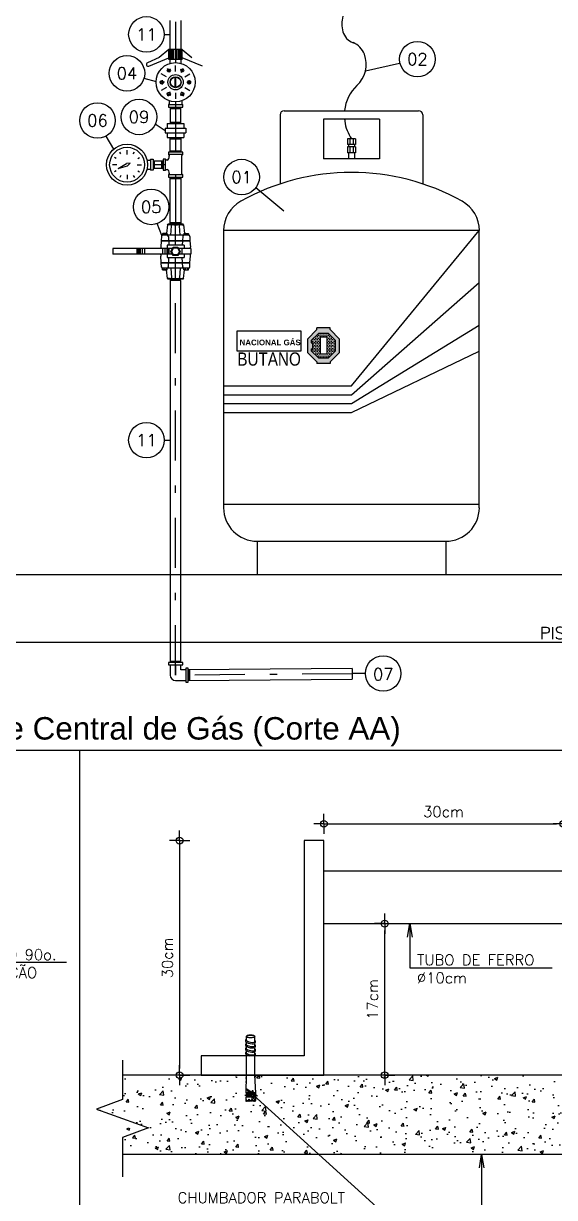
# Model space of a CAD drawing. Header units: millimetres. Extents: x 0 to 114, y 0 to 82.
# Drawn here: x 70.16 to 77.25, y 28.87 to 44.55 of the extents above; entities that cross this region are included whole.
import ezdxf
from ezdxf.enums import TextEntityAlignment as Align

# ---------------------------------------------------------------- set-up
doc = ezdxf.new("R2010")
doc.units = ezdxf.units.MM
doc.linetypes.add('CENTER2', pattern=[1.125, 0.75, -0.125, 0.125, -0.125])
doc.linetypes.add('DASHDOT', pattern=[1, 0.5, -0.25, 0, -0.25])
for name, color, linetype in [('CAR-01', 252, 'Continuous'), ('DETALHES', 2, 'Continuous'), ('INC-DETALHES', 7, 'Continuous'), ('INC-DETALHES-TXT', 7, 'Continuous'), ('NORMO-DET', 2, 'Continuous'), ('TE-INC', 7, 'Continuous')]:
    doc.layers.add(name, color=color, linetype=linetype)
doc.styles.add('140-100', font='arial.ttf', dxfattribs={"height": 0.6})
doc.styles.add('60-100', font='romans.shx', dxfattribs={"height": 0.16})
doc.styles.add('60-50', font='romans.shx', dxfattribs={"height": 0.08})
doc.styles.add('60-75', font='romans.shx', dxfattribs={"height": 0.12})
doc.styles.add('GA', font='swissbo.ttf', dxfattribs={"height": 0.12})
doc.styles.add('GA2', font='swissko.ttf', dxfattribs={"width": 0.75, "height": 0.02})
doc.styles.add('ROMANS', font='ROMANS.SHX', dxfattribs={"height": 0.15})
doc.dimstyles.new('60-50', dxfattribs={"dimtxt": 0.08, "dimasz": 0.05, "dimexe": 0.05, "dimexo": 0.05, "dimgap": 0.05, "dimtad": 1, "dimzin": 4, "dimdsep": 46, "dimtxsty": '60-50', "dimblk": 'BOLINHA', "dimcen": 0.09, "dimse1": 1, "dimse2": 1, "dimclrd": 8, "dimclre": 8, "dimclrt": 7, "dimadec": 0, "dimazin": 0, "dimtfac": 1.8, "dimtix": 1, "dimtmove": 2, "dimatfit": 3, "dimldrblk": 'BOLINHA', "dimfxl": 0.05, "dimtvp": 2, "dimtolj": 1, "dimtzin": 4, "dimarcsym": 0})
doc.dimstyles.new('SETAS50', dxfattribs={"dimtxt": 0.08, "dimasz": 0.1, "dimexe": 0.15, "dimexo": 0, "dimgap": 0.1, "dimtad": 1, "dimzin": 10, "dimdsep": 46, "dimtxsty": '60-50', "dimblk1": 'OPEN', "dimblk2": 'OPEN', "dimsah": 1, "dimcen": 0, "dimclrd": 8, "dimclre": 8, "dimclrt": 7, "dimadec": 0, "dimazin": 0, "dimtfac": 1, "dimtix": 1, "dimtmove": 2, "dimatfit": 3, "dimldrblk": 'OPEN', "dimfxl": 0.15, "dimtolj": 1, "dimtzin": 6, "dimarcsym": 0})
doc.dimstyles.new('SETAS75', dxfattribs={"dimtxt": 0.16, "dimasz": 0.15, "dimexe": 0.15, "dimexo": 0, "dimgap": 0.1, "dimtad": 1, "dimzin": 10, "dimdsep": 46, "dimtxsty": '60-100', "dimblk1": 'OPEN', "dimblk2": 'OPEN', "dimsah": 1, "dimcen": 0, "dimclrd": 8, "dimclre": 8, "dimclrt": 7, "dimadec": 0, "dimazin": 0, "dimtfac": 1, "dimtix": 1, "dimtmove": 2, "dimatfit": 3, "dimldrblk": 'OPEN', "dimfxl": 0.15, "dimtolj": 1, "dimtzin": 6, "dimarcsym": 0})

# ---------------------------------------------------------------- blocks, each defined once
blk = doc.blocks.new('A$C1C952E19')
at = {"layer": 'DETALHES'}
h = blk.add_hatch(color=8, dxfattribs=at)
h.dxf.hatch_style = 1
h.paths.add_polyline_path([(7.093, -5.325), (7.093, -5.191), (6.998, -5.096), (6.998, -5.08), (6.865, -5.08), (6.865, -5.096), (6.77, -5.191), (6.77, -5.325), (6.865, -5.419), (6.865, -5.435), (6.998, -5.435), (6.998, -5.419)])
h.paths.add_polyline_path([(6.982, -5.38), (6.881, -5.38), (6.809, -5.308), (6.809, -5.288), (6.822, -5.288), (6.822, -5.228), (6.809, -5.228), (6.809, -5.207), (6.881, -5.136), (6.982, -5.136), (7.053, -5.207), (7.053, -5.308)], flags=16)
h.paths.add_polyline_path([(6.965, -5.344), (6.898, -5.344), (6.898, -5.172), (6.965, -5.172)], flags=0)
h = blk.add_hatch(dxfattribs=at)
h.set_pattern_fill('DOTS,_O', color=8, scale=0.236194)
h.set_pattern_definition([(360, (-425.140501, -141.183766), (0.0073810598, 0.0147621196), [0, -0.0147621196])])
h.paths.add_polyline_path([(6.822, -5.228), (6.822, -5.288), (6.809, -5.288), (6.809, -5.308), (6.881, -5.38), (6.982, -5.38), (7.053, -5.308), (7.053, -5.207), (6.982, -5.136), (6.881, -5.136), (6.809, -5.207), (6.809, -5.228)])
h.paths.add_polyline_path([(6.898, -5.172), (6.965, -5.172), (6.965, -5.344), (6.898, -5.344)], flags=16)
blk.add_line((7.218, -8.491), (7.218, -8.599))
at = {"layer": 'DETALHES', "color": 7}
for p, q in [((5.396, -2.292), (5.396, -2.002)), ((5.504, -2.002), (5.504, -2.292)), ((5.384, -2.292), (5.288, -2.37)), ((5.384, -2.393), (5.384, -2.292)), ((5.517, -2.292), (5.384, -2.292)), ((5.386, -2.393), (5.386, -2.292)), ((5.391, -2.393), (5.391, -2.292)), ((5.398, -2.393), (5.398, -2.292)), ((5.408, -2.393), (5.408, -2.292)), ((5.42, -2.393), (5.42, -2.292)), ((5.434, -2.393), (5.434, -2.292)), ((5.468, -2.393), (5.468, -2.292)), ((5.482, -2.393), (5.482, -2.292)), ((5.494, -2.393), (5.494, -2.292)), ((5.504, -2.393), (5.504, -2.292)), ((5.511, -2.393), (5.511, -2.292)), ((5.515, -2.393), (5.515, -2.292)), ((5.517, -2.292), (5.614, -2.37)), ((5.517, -2.393), (5.517, -2.292)), ((5.288, -2.37), (5.17, -2.425)), ((5.183, -2.457), (5.384, -2.374)), ((5.517, -2.393), (5.384, -2.393)), ((5.396, -2.432), (5.396, -2.393)), ((5.451, -2.513), (5.451, -2.453)), ((5.504, -2.393), (5.504, -2.431)), ((5.719, -2.457), (5.517, -2.374)), ((5.359, -2.566), (5.307, -2.536)), ((5.372, -2.508), (5.364, -2.512)), ((5.377, -2.491), (5.37, -2.48)), ((5.375, -2.506), (5.374, -2.507)), ((5.378, -2.494), (5.377, -2.492)), ((5.389, -2.498), (5.377, -2.505)), ((5.386, -2.507), (5.379, -2.496)), ((5.388, -2.511), (5.387, -2.509)), ((5.395, -2.523), (5.389, -2.512)), ((5.392, -2.496), (5.39, -2.497)), ((5.401, -2.491), (5.393, -2.495)), ((5.446, -2.671), (5.446, -2.568)), ((5.455, -2.671), (5.455, -2.568)), ((5.508, -2.495), (5.501, -2.491)), ((5.507, -2.523), (5.513, -2.512)), ((5.511, -2.497), (5.51, -2.496)), ((5.525, -2.505), (5.513, -2.498)), ((5.514, -2.511), (5.515, -2.509)), ((5.516, -2.507), (5.522, -2.496)), ((5.523, -2.494), (5.524, -2.492)), ((5.525, -2.491), (5.531, -2.48)), ((5.528, -2.507), (5.526, -2.506)), ((5.537, -2.512), (5.53, -2.508)), ((5.543, -2.566), (5.595, -2.536)), ((5.302, -2.619), (5.29, -2.619)), ((5.306, -2.619), (5.304, -2.619)), ((5.359, -2.673), (5.307, -2.702)), ((5.321, -2.619), (5.308, -2.619)), ((5.315, -2.598), (5.315, -2.607)), ((5.315, -2.609), (5.315, -2.611)), ((5.315, -2.613), (5.315, -2.626)), ((5.315, -2.628), (5.315, -2.63)), ((5.315, -2.632), (5.315, -2.641)), ((5.325, -2.619), (5.323, -2.619)), ((5.339, -2.619), (5.327, -2.619)), ((5.543, -2.673), (5.595, -2.702)), ((5.563, -2.619), (5.575, -2.619)), ((5.577, -2.619), (5.578, -2.619)), ((5.58, -2.619), (5.594, -2.619)), ((5.587, -2.607), (5.587, -2.598)), ((5.587, -2.611), (5.587, -2.609)), ((5.587, -2.626), (5.587, -2.613)), ((5.587, -2.63), (5.587, -2.628)), ((5.587, -2.641), (5.587, -2.632)), ((5.364, -2.727), (5.372, -2.731)), ((5.377, -2.748), (5.37, -2.759)), ((5.374, -2.732), (5.375, -2.733)), ((5.377, -2.734), (5.389, -2.741)), ((5.378, -2.745), (5.377, -2.747)), ((5.386, -2.732), (5.379, -2.743)), ((5.388, -2.728), (5.387, -2.73)), ((5.388, -2.805), (5.388, -2.834)), ((5.395, -2.716), (5.389, -2.727)), ((5.39, -2.742), (5.392, -2.743)), ((5.393, -2.744), (5.401, -2.748)), ((5.451, -2.726), (5.451, -2.785)), ((5.501, -2.748), (5.508, -2.744)), ((5.507, -2.716), (5.513, -2.727)), ((5.51, -2.743), (5.511, -2.742)), ((5.513, -2.741), (5.525, -2.734)), ((5.513, -2.805), (5.513, -2.834)), ((5.514, -2.728), (5.515, -2.73)), ((5.516, -2.732), (5.522, -2.743)), ((5.523, -2.745), (5.524, -2.747)), ((5.525, -2.748), (5.531, -2.759)), ((5.526, -2.733), (5.528, -2.732)), ((5.53, -2.731), (5.537, -2.727)), ((5.388, -2.834), (5.38, -2.846)), ((5.522, -2.846), (5.38, -2.846)), ((5.38, -2.846), (5.38, -2.868)), ((5.38, -2.868), (5.522, -2.868)), ((5.396, -2.868), (5.396, -3.033)), ((5.396, -2.875), (5.504, -2.875)), ((5.396, -2.881), (5.504, -2.881)), ((5.504, -3.033), (5.504, -2.868)), ((5.513, -2.834), (5.522, -2.846)), ((5.522, -2.868), (5.522, -2.846)), ((6.539, -2.904), (7.884, -2.904)), ((5.367, -3.033), (5.534, -3.033)), ((5.367, -3.033), (5.367, -3.079)), ((5.396, -3.02), (5.504, -3.02)), ((5.396, -3.026), (5.504, -3.026)), ((5.534, -3.033), (5.534, -3.079)), ((6.497, -2.947), (6.497, -3.638)), ((6.932, -2.989), (6.932, -3.386)), ((7.491, -2.989), (6.932, -2.989)), ((7.491, -2.989), (7.491, -3.386)), ((7.926, -2.947), (7.926, -3.638)), ((5.347, -3.079), (5.555, -3.079)), ((5.347, -3.079), (5.347, -3.125)), ((5.347, -3.125), (5.555, -3.125)), ((5.367, -3.125), (5.367, -3.172)), ((5.367, -3.172), (5.534, -3.172)), ((5.396, -3.32), (5.396, -3.172)), ((5.504, -3.172), (5.504, -3.32)), ((5.534, -3.125), (5.534, -3.172)), ((5.555, -3.079), (5.555, -3.125)), ((5.396, -3.178), (5.504, -3.178)), ((5.396, -3.185), (5.504, -3.185)), ((7.172, -3.186), (7.172, -3.244)), ((7.252, -3.186), (7.172, -3.186)), ((7.252, -3.244), (7.172, -3.244)), ((7.172, -3.267), (7.172, -3.325)), ((7.252, -3.267), (7.172, -3.267)), ((7.181, -3.244), (7.181, -3.267)), ((7.194, -3.186), (7.194, -3.244)), ((7.194, -3.267), (7.194, -3.325)), ((7.23, -3.186), (7.23, -3.244)), ((7.23, -3.267), (7.23, -3.325)), ((7.242, -3.244), (7.242, -3.267)), ((7.252, -3.186), (7.252, -3.244)), ((7.252, -3.267), (7.252, -3.325)), ((4.857, -3.383), (4.838, -3.372)), ((4.902, -3.338), (4.892, -3.319)), ((4.965, -3.343), (4.965, -3.299)), ((5.027, -3.338), (5.038, -3.319)), ((5.072, -3.383), (5.091, -3.372)), ((5.164, -3.399), (5.192, -3.399)), ((5.192, -3.399), (5.203, -3.39)), ((5.203, -3.5), (5.203, -3.39)), ((5.203, -3.39), (5.226, -3.39)), ((5.226, -3.39), (5.226, -3.5)), ((5.226, -3.407), (5.326, -3.407)), ((5.232, -3.483), (5.232, -3.407)), ((5.239, -3.483), (5.239, -3.407)), ((5.314, -3.483), (5.314, -3.407)), ((5.32, -3.483), (5.32, -3.407)), ((5.349, -3.39), (5.326, -3.39)), ((5.326, -3.39), (5.326, -3.5)), ((5.36, -3.399), (5.349, -3.39)), ((5.349, -3.5), (5.349, -3.39)), ((5.366, -3.399), (5.36, -3.399)), ((5.522, -3.32), (5.38, -3.32)), ((5.38, -3.32), (5.38, -3.343)), ((5.522, -3.343), (5.38, -3.343)), ((5.38, -3.343), (5.388, -3.354)), ((5.388, -3.354), (5.388, -3.36)), ((5.397, -3.307), (5.505, -3.307)), ((5.397, -3.314), (5.505, -3.314)), ((5.513, -3.352), (5.522, -3.343)), ((5.513, -3.539), (5.513, -3.352)), ((5.522, -3.343), (5.522, -3.32)), ((7.491, -3.386), (6.932, -3.386)), ((7.252, -3.325), (7.172, -3.325)), ((7.181, -3.325), (7.181, -3.386)), ((7.242, -3.325), (7.242, -3.386)), ((4.862, -3.445), (4.819, -3.445)), ((4.857, -3.507), (4.838, -3.518)), ((4.875, -3.484), (4.959, -3.433)), ((4.875, -3.484), (4.97, -3.458)), ((4.997, -3.431), (4.959, -3.433)), ((4.997, -3.431), (4.97, -3.458)), ((5.067, -3.445), (5.111, -3.445)), ((5.072, -3.507), (5.091, -3.518)), ((5.194, -3.492), (5.164, -3.492)), ((5.203, -3.5), (5.194, -3.492)), ((5.226, -3.5), (5.203, -3.5)), ((5.326, -3.483), (5.226, -3.483)), ((5.326, -3.5), (5.349, -3.5)), ((5.349, -3.5), (5.357, -3.492)), ((5.357, -3.492), (5.366, -3.492)), ((4.902, -3.553), (4.892, -3.572)), ((4.965, -3.548), (4.965, -3.591)), ((5.027, -3.553), (5.038, -3.572)), ((5.388, -3.536), (5.38, -3.548)), ((5.522, -3.548), (5.38, -3.548)), ((5.38, -3.548), (5.38, -3.57)), ((5.38, -3.57), (5.522, -3.57)), ((5.388, -3.531), (5.388, -3.536)), ((5.396, -4.042), (5.396, -3.57)), ((5.396, -3.577), (5.504, -3.577)), ((5.396, -3.583), (5.504, -3.583)), ((5.504, -3.57), (5.504, -4.042)), ((5.522, -3.548), (5.513, -3.539)), ((5.522, -3.57), (5.522, -3.548)), ((5.371, -4.047), (5.361, -4.135)), ((5.371, -4.047), (5.375, -4.042)), ((5.39, -4.047), (5.371, -4.047)), ((5.526, -4.042), (5.375, -4.042)), ((5.504, -4.029), (5.396, -4.029)), ((5.504, -4.036), (5.396, -4.036)), ((5.405, -4.152), (5.411, -4.056)), ((5.432, -4.047), (5.47, -4.047)), ((5.497, -4.152), (5.491, -4.056)), ((5.512, -4.047), (5.531, -4.047)), ((5.531, -4.047), (5.526, -4.042)), ((5.531, -4.047), (5.541, -4.135)), ((8.491, -4.105), (5.932, -4.105)), ((5.932, -4.105), (5.932, -6.881)), ((8.491, -6.881), (8.491, -4.105)), ((5.306, -4.208), (5.302, -4.271)), ((5.309, -4.163), (5.306, -4.204)), ((5.306, -4.204), (5.595, -4.204)), ((5.306, -4.208), (5.595, -4.208)), ((5.32, -4.136), (5.322, -4.135)), ((5.32, -4.136), (5.32, -4.152)), ((5.326, -4.136), (5.32, -4.136)), ((5.581, -4.152), (5.32, -4.152)), ((5.366, -4.135), (5.322, -4.135)), ((5.332, -4.152), (5.332, -4.139)), ((5.338, -4.136), (5.349, -4.136)), ((5.356, -4.152), (5.356, -4.139)), ((5.362, -4.136), (5.367, -4.136)), ((5.367, -4.136), (5.366, -4.135)), ((5.367, -4.136), (5.367, -4.152)), ((5.379, -4.163), (5.381, -4.204)), ((5.382, -4.208), (5.384, -4.25)), ((5.52, -4.208), (5.518, -4.25)), ((5.523, -4.163), (5.52, -4.204)), ((5.534, -4.136), (5.536, -4.135)), ((5.54, -4.136), (5.534, -4.136)), ((5.534, -4.136), (5.534, -4.152)), ((5.536, -4.135), (5.58, -4.135)), ((5.546, -4.152), (5.546, -4.139)), ((5.552, -4.136), (5.563, -4.136)), ((5.569, -4.152), (5.569, -4.139)), ((5.576, -4.136), (5.581, -4.136)), ((5.581, -4.136), (5.58, -4.135)), ((5.581, -4.136), (5.581, -4.152)), ((5.593, -4.163), (5.595, -4.204)), ((5.595, -4.208), (5.599, -4.271)), ((5.419, -4.285), (4.824, -4.285)), ((4.824, -4.285), (4.824, -4.34)), ((5.419, -4.34), (4.824, -4.34)), ((5.064, -4.285), (5.064, -4.34)), ((5.071, -4.285), (5.071, -4.34)), ((5.082, -4.285), (5.082, -4.34)), ((5.097, -4.285), (5.097, -4.34)), ((5.116, -4.285), (5.116, -4.34)), ((5.139, -4.285), (5.139, -4.34)), ((5.319, -4.285), (5.319, -4.34)), ((5.343, -4.285), (5.343, -4.34)), ((5.363, -4.285), (5.363, -4.34)), ((5.536, -4.25), (5.366, -4.25)), ((5.366, -4.25), (5.366, -4.285)), ((5.366, -4.34), (5.366, -4.376)), ((5.376, -4.285), (5.376, -4.34)), ((5.383, -4.285), (5.383, -4.34)), ((5.602, -4.285), (5.482, -4.285)), ((5.602, -4.34), (5.482, -4.34)), ((5.518, -4.34), (5.518, -4.285)), ((5.536, -4.25), (5.536, -4.285)), ((5.536, -4.34), (5.536, -4.376)), ((5.602, -4.285), (5.602, -4.34)), ((5.306, -4.425), (5.302, -4.362)), ((5.306, -4.425), (5.595, -4.425)), ((5.306, -4.429), (5.595, -4.429)), ((5.309, -4.47), (5.306, -4.429)), ((5.366, -4.376), (5.536, -4.376)), ((5.379, -4.47), (5.381, -4.429)), ((5.382, -4.425), (5.385, -4.376)), ((5.52, -4.425), (5.517, -4.376)), ((5.523, -4.47), (5.52, -4.429)), ((5.593, -4.47), (5.595, -4.429)), ((5.595, -4.425), (5.599, -4.362)), ((5.581, -4.481), (5.32, -4.481)), ((5.32, -4.497), (5.32, -4.481)), ((5.32, -4.497), (5.322, -4.498)), ((5.326, -4.497), (5.32, -4.497)), ((5.366, -4.498), (5.322, -4.498)), ((5.332, -4.481), (5.332, -4.494)), ((5.338, -4.497), (5.349, -4.497)), ((5.356, -4.481), (5.356, -4.494)), ((5.371, -4.586), (5.361, -4.498)), ((5.362, -4.497), (5.367, -4.497)), ((5.367, -4.497), (5.366, -4.498)), ((5.367, -4.497), (5.367, -4.481)), ((5.405, -4.481), (5.411, -4.577)), ((5.497, -4.481), (5.491, -4.577)), ((5.531, -4.586), (5.541, -4.498)), ((5.534, -4.497), (5.534, -4.481)), ((5.534, -4.497), (5.536, -4.498)), ((5.54, -4.497), (5.534, -4.497)), ((5.536, -4.498), (5.58, -4.498)), ((5.546, -4.481), (5.546, -4.494)), ((5.552, -4.497), (5.563, -4.497)), ((5.569, -4.481), (5.569, -4.494)), ((5.576, -4.497), (5.581, -4.497)), ((5.581, -4.497), (5.58, -4.498)), ((5.581, -4.497), (5.581, -4.481)), ((5.39, -4.586), (5.371, -4.586)), ((5.371, -4.586), (5.375, -4.591)), ((5.526, -4.591), (5.375, -4.591)), ((5.396, -4.586), (5.396, -8.432)), ((5.505, -4.597), (5.397, -4.597)), ((5.505, -4.604), (5.397, -4.604)), ((5.432, -4.586), (5.47, -4.586)), ((5.504, -8.432), (5.504, -4.604)), ((5.512, -4.586), (5.531, -4.586)), ((5.531, -4.586), (5.526, -4.591)), ((5.932, -6.845), (8.491, -6.845)), ((6.268, -7.217), (8.156, -7.217)), ((6.268, -7.217), (6.268, -7.553)), ((8.156, -7.217), (8.156, -7.553)), ((5.38, -8.432), (5.38, -8.455)), ((5.522, -8.432), (5.38, -8.432)), ((5.38, -8.455), (5.522, -8.455)), ((5.396, -8.419), (5.504, -8.419)), ((5.396, -8.426), (5.504, -8.426)), ((5.397, -8.455), (5.397, -8.558)), ((5.505, -8.504), (5.505, -8.455)), ((5.522, -8.455), (5.522, -8.432)), ((5.554, -8.504), (5.505, -8.504)), ((5.576, -8.487), (5.554, -8.487)), ((5.554, -8.487), (5.554, -8.629)), ((5.576, -8.629), (5.576, -8.487)), ((7.218, -8.491), (5.576, -8.504)), ((5.583, -8.504), (5.583, -8.612)), ((5.589, -8.504), (5.589, -8.612)), ((5.451, -8.612), (5.554, -8.612)), ((5.554, -8.629), (5.576, -8.629)), ((5.576, -8.612), (7.218, -8.599))]:
    blk.add_line(p, q, dxfattribs=at)
at = {"layer": 'DETALHES', "color": 7, "linetype": 'DASHDOT'}
for p, q in [((5.45, -2.015), (5.451, -2.424)), ((5.451, -2.393), (5.451, -2.424)), ((5.451, -2.815), (5.451, -3.343)), ((5.349, -3.445), (5.226, -3.445)), ((5.451, -3.548), (5.451, -4.042)), ((5.451, -8.558), (5.451, -4.553)), ((5.451, -8.455), (5.451, -8.558)), ((7.218, -8.545), (5.451, -8.558))]:
    blk.add_line(p, q, dxfattribs=at)
at = {"layer": 'DETALHES', "color": 7, "linetype": 'CENTER2'}
for p, q in [((5.451, -4.25), (5.451, -4.042)), ((5.451, -4.591), (5.451, -4.376))]:
    blk.add_line(p, q, dxfattribs=at)
at = {"layer": 'DETALHES', "color": 254}
for p, q in [((7.212, -5.66), (8.491, -4.105)), ((7.212, -5.749), (8.491, -4.625)), ((7.212, -5.838), (8.491, -5.051)), ((7.212, -5.926), (8.491, -5.312)), ((5.932, -5.66), (7.212, -5.66)), ((5.932, -5.749), (7.212, -5.749)), ((5.932, -5.838), (7.212, -5.838)), ((5.932, -5.926), (7.212, -5.926))]:
    blk.add_line(p, q, dxfattribs=at)
at = {"layer": 'DETALHES', "color": 8}
for p, q in [((6.865, -5.096), (6.77, -5.191)), ((6.998, -5.08), (6.865, -5.08)), ((6.865, -5.096), (6.865, -5.08)), ((6.965, -5.172), (6.898, -5.172)), ((6.898, -5.172), (6.898, -5.344)), ((6.965, -5.172), (6.965, -5.344)), ((6.998, -5.096), (6.998, -5.08)), ((7.093, -5.191), (6.998, -5.096)), ((6.809, -5.228), (6.822, -5.228)), ((6.809, -5.288), (6.822, -5.288)), ((6.822, -5.228), (6.822, -5.288)), ((6.77, -5.325), (6.865, -5.419)), ((6.965, -5.344), (6.898, -5.344)), ((6.998, -5.419), (7.093, -5.325)), ((6.865, -5.419), (6.865, -5.435)), ((6.998, -5.435), (6.865, -5.435)), ((6.998, -5.419), (6.998, -5.435))]:
    blk.add_line(p, q, dxfattribs=at)
at = {"layer": 'DETALHES', "color": 255}
for p, q in [((10.902, -7.554), (0, -7.554)), ((-0.228, -8.226), (10.902, -8.226))]:
    blk.add_line(p, q, dxfattribs=at)
at = {"layer": 'DETALHES', "color": 7}
for points in [[(5.366, -2.501), (5.374, -2.487), (5.391, -2.487), (5.399, -2.501), (5.391, -2.516), (5.374, -2.516)], [(5.511, -2.487), (5.527, -2.487), (5.535, -2.501), (5.527, -2.516), (5.511, -2.516), (5.503, -2.501)], [(5.306, -2.634), (5.298, -2.619), (5.306, -2.605), (5.323, -2.605), (5.331, -2.619), (5.323, -2.634)], [(5.595, -2.605), (5.604, -2.619), (5.595, -2.634), (5.579, -2.634), (5.571, -2.619), (5.579, -2.605)], [(5.391, -2.752), (5.374, -2.752), (5.366, -2.737), (5.374, -2.723), (5.391, -2.723), (5.399, -2.737)], [(5.535, -2.737), (5.527, -2.752), (5.511, -2.752), (5.503, -2.737), (5.511, -2.723), (5.527, -2.723)], [(5.427, -4.354), (5.403, -4.313), (5.427, -4.271), (5.475, -4.271), (5.498, -4.313), (5.475, -4.354)], [(5.431, -4.347), (5.412, -4.313), (5.431, -4.279), (5.47, -4.279), (5.49, -4.313), (5.47, -4.347)]]:
    blk.add_lwpolyline(points, close=True, dxfattribs=at)
at = {"layer": 'DETALHES', "color": 255}
blk.add_lwpolyline([(7.143, -2.989, 0.012143), (7.146, -3.008, 0.121412), (7.17, -3.102, 0.038624), (7.212, -3.186)], format="xyb", dxfattribs=at)
at = {"layer": 'DETALHES', "color": 8}
blk.add_lwpolyline([(6.069, -5.109), (6.705, -5.109), (6.705, -5.312), (6.069, -5.312)], close=True, dxfattribs=at)
for points in [[(6.809, -5.288), (6.809, -5.308), (6.881, -5.38), (6.982, -5.38), (7.053, -5.308), (7.053, -5.207), (6.982, -5.136), (6.881, -5.136), (6.809, -5.207), (6.809, -5.228)], [(6.77, -5.191), (6.77, -5.325)], [(7.093, -5.325), (7.093, -5.191)]]:
    blk.add_lwpolyline(points, dxfattribs=at)
at = {"layer": 'DETALHES', "color": 7}
for centre, radius in [((5.451, -2.619), 0.196), ((5.451, -2.619), 0.0769), ((5.451, -2.619), 0.055), ((5.451, -2.619), 0.0517), ((4.965, -3.445), 0.205), ((4.965, -3.445), 0.174)]:
    blk.add_circle(centre, radius, dxfattribs=at)
at = {"layer": 'DETALHES', "color": 255}
for centre, radius, start, end in [((7.395, -2.035), 0.28, 163.8848, 196.237), ((7.288, -2.066), 0.169, 196.237, 249.0352), ((7.158, -2.405), 0.195, 20.1539, 69.0352), ((7.067, -2.439), 0.292, 312.9654, 20.1539), ((7.533, -2.939), 0.391, 132.9654, 174.8623)]:
    blk.add_arc(centre, radius, start, end, dxfattribs=at)
at = {"layer": 'DETALHES', "color": 7}
for centre, radius, start, end in [((5.176, -2.441), 0.0173, 112.3517, 292.3517), ((6.539, -2.947), 0.0425, 90, 180), ((7.884, -2.947), 0.0425, 0, 90), ((5.347, -3.362), 0.0412, 296.5519, 2.6216), ((5.347, -3.529), 0.0412, 357.3784, 63.4481), ((7.212, -5.787), 2.265, 60.6994, 119.3006), ((6.268, -4.105), 0.336, 119.3006, 180), ((8.156, -4.105), 0.336, 0, 60.6994), ((5.393, -4.068), 0.0219, 35.2836, 98.5361), ((5.429, -4.068), 0.0219, 81.4639, 144.7164), ((5.473, -4.068), 0.0219, 35.2836, 98.5361), ((5.509, -4.068), 0.0219, 81.4639, 144.7164), ((5.327, -4.142), 0.00638, 35.2836, 98.5361), ((5.337, -4.142), 0.00638, 81.4639, 144.7164), ((5.35, -4.142), 0.00638, 35.2836, 98.5361), ((5.361, -4.142), 0.00638, 81.4639, 144.7164), ((5.367, -4.164), 0.0117, 3.4149, 90), ((5.534, -4.164), 0.0117, 90, 176.5851), ((5.541, -4.142), 0.00638, 35.2836, 98.5361), ((5.551, -4.142), 0.00638, 81.4639, 144.7164), ((5.564, -4.142), 0.00638, 35.2836, 98.5361), ((5.575, -4.142), 0.00638, 81.4639, 144.7164), ((5.327, -4.491), 0.00638, 261.4639, 324.7164), ((5.337, -4.491), 0.00638, 215.2836, 278.5361), ((5.35, -4.491), 0.00638, 261.4639, 324.7164), ((5.361, -4.491), 0.00638, 215.2836, 278.5361), ((5.367, -4.469), 0.0117, 270, 356.5851), ((5.393, -4.565), 0.0219, 261.4639, 324.7164), ((5.429, -4.565), 0.0219, 215.2836, 278.5361), ((5.473, -4.565), 0.0219, 261.4639, 324.7164), ((5.509, -4.565), 0.0219, 215.2836, 278.5361), ((5.534, -4.469), 0.0117, 183.4149, 270), ((5.541, -4.491), 0.00638, 261.4639, 324.7164), ((5.551, -4.491), 0.00638, 215.2836, 278.5361), ((5.564, -4.491), 0.00638, 261.4639, 324.7164), ((5.575, -4.491), 0.00638, 215.2836, 278.5361), ((6.268, -6.881), 0.336, 180, 270), ((8.156, -6.881), 0.336, 270, 0), ((5.451, -8.558), 0.054, 180, 270)]:
    blk.add_arc(centre, radius, start, end, dxfattribs=at)
at = {"layer": 'DETALHES', "color": 2}
for centre, radius, start, end in [((5.32, -4.164), 0.0117, 90, 176.5851), ((5.581, -4.164), 0.0117, 3.4149, 90), ((6.062, -4.317), 0.761, 181.7821, 183.4149), ((6.062, -4.317), 0.761, 176.5851, 177.6214), ((4.839, -4.317), 0.761, 2.3786, 3.4149), ((4.839, -4.317), 0.761, 356.5851, 358.2179), ((5.32, -4.469), 0.0117, 183.4149, 270), ((5.581, -4.469), 0.0117, 270, 356.5851)]:
    blk.add_arc(centre, radius, start, end, dxfattribs=at)
at = {"layer": 'NORMO-DET', "color": 7}
for p, q in [((5.336, -2.14), (5.396, -2.14)), ((7.694, -2.433), (7.351, -2.507)), ((5.134, -2.578), (5.255, -2.613)), ((5.248, -3.037), (5.347, -3.102)), ((4.752, -3.16), (4.831, -3.29)), ((6.255, -3.675), (6.534, -3.907)), ((5.312, -4.155), (5.268, -4.035)), ((5.336, -6.204), (5.396, -6.204)), ((7.351, -8.541), (7.218, -8.541))]:
    blk.add_line(p, q, dxfattribs=at)
for centre in [(5.159, -2.14), (7.872, -2.388), (4.964, -2.53), (5.085, -2.967), (4.669, -3.003), (6.112, -3.569), (5.207, -3.868), (5.159, -6.204), (7.529, -8.541)]:
    blk.add_circle(centre, 0.178, dxfattribs=at)
at = {"layer": 'DETALHES', "color": 7, "style": 'ROMANS'}
for s, p in [('11', (5.159, -2.14)), ('02', (7.872, -2.388)), ('04', (4.964, -2.53)), ('09', (5.085, -2.967)), ('06', (4.669, -3.003)), ('01', (6.112, -3.569)), ('05', (5.207, -3.868)), ('11', (5.159, -6.204))]:
    blk.add_text(s, height=0.12, dxfattribs=at).set_placement(p, align=Align.MIDDLE)
at = {"layer": 'DETALHES', "color": 8, "style": 'GA'}
blk.add_text('NACIONAL GÁS', height=0.05669, dxfattribs=at).set_placement((6.092, -5.254))
at = {"layer": 'DETALHES', "color": 8, "style": 'GA2', "width": 0.75}
blk.add_text('BUTANO', height=0.1325, dxfattribs=at).set_placement((6.069, -5.458), (6.705, -5.458), align=Align.ALIGNED)
at = {"layer": 'NORMO-DET', "color": 7}
for s, height, style, p in [('PISO', 0.12, 'ROMANS', (9.097, -8.196)), ('Detalhe Central de Gás (Corte AA)', 0.225, '140-100', (2.849, -9.203))]:
    blk.add_text(s, height=height, dxfattribs=dict(at, style=style)).set_placement(p)
at = {"layer": 'NORMO-DET', "color": 7, "style": 'ROMANS'}
blk.add_text('07', height=0.12, dxfattribs=at).set_placement((7.53, -8.549), align=Align.MIDDLE)
blk = doc.blocks.new('BOLINHA')
at = {"color": 0, "linetype": 'ByBlock', "lineweight": -2}
for q in [(-1.5, 0), (0, 1.5), (1.5, 0), (0, -1.5)]:
    blk.add_line((0, 0), q, dxfattribs=at)
blk.add_circle((0, 0), 0.5, dxfattribs=at)
blk = doc.blocks.new('*D166')
at = {"layer": 'Defpoints', "color": 0, "transparency": 16777216}
for p in [(3.2674, 2.6193), (1.4932, 2.4948), (3.2674, 2.4948)]:
    blk.add_point(p, dxfattribs=at)
at = {"layer": 'INC-DETALHES-TXT', "color": 8, "lineweight": -2, "transparency": 16777216}
blk.add_line((1.5432, 2.6193), (3.2174, 2.6193), dxfattribs=at)
at = {"layer": 'INC-DETALHES-TXT', "color": 8, "lineweight": -2, "transparency": 16777216, "xscale": 0.05, "yscale": 0.05, "zscale": 0.05, "rotation": 180}
blk.add_blockref('BOLINHA', (1.4932, 2.6193), dxfattribs=at)
at = {"layer": 'INC-DETALHES-TXT', "color": 8, "lineweight": -2, "transparency": 16777216, "xscale": 0.05, "yscale": 0.05, "zscale": 0.05}
blk.add_blockref('BOLINHA', (3.2674, 2.6193), dxfattribs=at)
at = {"layer": 'INC-DETALHES-TXT', "color": 7, "transparency": 16777216, "insert": (2.3803, 2.7093), "char_height": 0.08, "attachment_point": 5, "style": '60-50'}
blk.add_mtext('\\A1;30cm', dxfattribs=at)
blk = doc.blocks.new('*D95')
at = {"layer": 'Defpoints', "color": 0, "transparency": 16777216}
for p in [(1.9439, 1.8788), (1.9439, 1.8788), (2.1352, 0.7544)]:
    blk.add_point(p, dxfattribs=at)
at = {"layer": 'INC-DETALHES-TXT', "color": 8, "lineweight": -2, "transparency": 16777216}
blk.add_line((1.9439, 0.8044), (1.9439, 1.8288), dxfattribs=at)
at = {"layer": 'INC-DETALHES-TXT', "color": 8, "lineweight": -2, "transparency": 16777216, "xscale": 0.05, "yscale": 0.05, "zscale": 0.05}
for p, rotation in [((1.9439, 1.8788), 90), ((1.9439, 0.7544), 270)]:
    blk.add_blockref('BOLINHA', p, dxfattribs=dict(at, rotation=rotation))
at = {"layer": 'INC-DETALHES-TXT', "color": 7, "transparency": 16777216, "insert": (1.8539, 1.3166), "char_height": 0.08, "attachment_point": 5, "rotation": 90, "style": '60-50'}
blk.add_mtext('\\A1;17cm', dxfattribs=at)
blk = doc.blocks.new('*D96')
at = {"layer": 'Defpoints', "color": 0, "transparency": 16777216}
for p in [(1.3461, 2.4948), (0.423, 0.7544), (1.3461, 0.7544)]:
    blk.add_point(p, dxfattribs=at)
at = {"layer": 'INC-DETALHES-TXT', "color": 8, "lineweight": -2, "transparency": 16777216}
blk.add_line((0.423, 2.4448), (0.423, 0.8044), dxfattribs=at)
at = {"layer": 'INC-DETALHES-TXT', "color": 8, "lineweight": -2, "transparency": 16777216, "xscale": 0.05, "yscale": 0.05, "zscale": 0.05}
for p, rotation in [((0.423, 2.4948), 90), ((0.423, 0.7544), 270)]:
    blk.add_blockref('BOLINHA', p, dxfattribs=dict(at, rotation=rotation))
at = {"layer": 'INC-DETALHES-TXT', "color": 7, "transparency": 16777216, "insert": (0.333, 1.6246), "char_height": 0.08, "attachment_point": 5, "rotation": 90, "style": '60-50'}
blk.add_mtext('\\A1;30cm', dxfattribs=at)
blk = doc.blocks.new('_OPEN')
at = {"color": 0, "linetype": 'ByBlock'}
for p, q in [((-1, 0.167), (0, 0)), ((0, 0), (-1, -0.167)), ((0, 0), (-1, 0))]:
    blk.add_line(p, q, dxfattribs=at)
blk = doc.blocks.new('A$C32C2536D')
at = {"layer": 'INC-DETALHES'}
h = blk.add_hatch(dxfattribs=at)
h.set_pattern_fill('AR-CONC', color=8, scale=0.0014, style=0)
h.set_pattern_definition([(50, (38.22169, 67.14741), (0.25505854, -0.0223147), [0.02667, -0.29337]), (355, (38.22169, 67.14741), (-0.04934, 0.2674793), [0.021336, -0.234696]), (100.451, (38.24294, 67.14556), (0.2057195, 0.2451634), [0.022666, -0.249326]), (46.1842, (38.2217, 67.21853), (0.3795107, -0.0588593), [0.040005, -0.440055]), (96.6356, (38.2533, 67.21363), (0.332366, 0.3463958), [0.033999, -0.373989]), (351.184, (38.2217, 67.21853), (0.3323664, 0.3463952), [0.032004, -0.352044]), (21, (38.25725, 67.20075), (0.21226083, -0.1431717), [0.02667, -0.29337]), (326, (38.25725, 67.20075), (0.0865228, 0.25786315), [0.021336, -0.234696]), (71.4514, (38.27493, 67.18882), (0.2987831, 0.114692), [0.022666, -0.249326]), (37.5, (38.22169, 67.147415), (0.00432404, 0.11837705), [0, -0.2318512, 0, -0.238252, 0, -0.235585]), (7.5, (38.22169, 67.14741), (0.09354753, 0.1402528), [0, -0.1358392, 0, -0.2265172, 0, -0.089789]), (327.5, (38.14239, 67.14741), (0.18982683, -0.00802024), [0, -0.0889, 0, -0.277368, 0, -0.368046]), (317.5, (38.10683, 67.14741), (0.20738085, 0.0355971), [0, -0.11557, 0, -0.1842008, 0, -0.261366])])
edge = h.paths.add_edge_path()
edge.add_line((4.6201, 0.5033), (4.8125, 0.5733))
edge.add_line((4.8125, 0.5733), (4.8125, 0.7544))
edge.add_line((4.8125, 0.7544), (3.8424, 0.7544))
edge.add_line((3.8424, 0.7544), (3.8448, 0.624))
edge.add_line((3.8448, 0.624), (3.8009, 0.624))
edge.add_line((3.8009, 0.624), (3.8021, 0.5905))
edge.add_line((3.8021, 0.5905), (3.8448, 0.5905))
edge.add_line((3.8448, 0.5905), (3.8448, 0.5589))
edge.add_line((3.8448, 0.5589), (3.8395, 0.5666))
edge.add_line((3.8395, 0.5666), (3.8342, 0.5589))
edge.add_line((3.8342, 0.5589), (3.8285, 0.5671))
edge.add_line((3.8285, 0.5671), (3.8231, 0.5593))
edge.add_line((3.8231, 0.5593), (3.8172, 0.5678))
edge.add_line((3.8172, 0.5678), (3.8113, 0.5593))
edge.add_line((3.8113, 0.5593), (3.8028, 0.5716))
edge.add_line((3.8028, 0.5716), (3.8022, 0.5865))
edge.add_line((3.8022, 0.5865), (3.8007, 0.5865))
edge.add_line((3.8007, 0.5865), (3.7987, 0.5711))
edge.add_line((3.7987, 0.5711), (3.7881, 0.5593))
edge.add_line((3.7881, 0.5593), (3.7825, 0.5674))
edge.add_line((3.7825, 0.5674), (3.7774, 0.56))
edge.add_line((3.7774, 0.56), (3.7711, 0.5692))
edge.add_line((3.7711, 0.5692), (3.7711, 0.5905))
edge.add_line((3.7711, 0.5905), (3.7879, 0.5905))
edge.add_line((3.7879, 0.5905), (3.7901, 0.6072))
edge.add_line((3.7901, 0.6072), (3.7759, 0.6072))
edge.add_arc((3.7752, 0.6113), 0.00412, 259.98595, 280.01405, ccw=False)
edge.add_line((3.7745, 0.6072), (3.7747, 0.6072))
edge.add_arc((3.7752, 0.6031), 0.00412, 83.52675, 96.47325, ccw=False)
edge.add_line((3.7756, 0.6072), (3.7901, 0.6072))
edge.add_line((3.7901, 0.6072), (3.7922, 0.624))
edge.add_line((3.7922, 0.624), (3.7711, 0.624))
edge.add_line((3.7711, 0.624), (3.7797, 0.7544))
edge.add_line((3.7797, 0.7544), (0.9809, 0.7544))
edge.add_line((0.9809, 0.7544), (0.9895, 0.624))
edge.add_line((0.9895, 0.624), (0.9684, 0.624))
edge.add_line((0.9684, 0.624), (0.9726, 0.5905))
edge.add_line((0.9726, 0.5905), (0.9895, 0.5905))
edge.add_line((0.9895, 0.5905), (0.9895, 0.5692))
edge.add_line((0.9895, 0.5692), (0.9832, 0.56))
edge.add_line((0.9832, 0.56), (0.9781, 0.5674))
edge.add_line((0.9781, 0.5674), (0.9725, 0.5593))
edge.add_line((0.9725, 0.5593), (0.9619, 0.5711))
edge.add_line((0.9619, 0.5711), (0.9599, 0.5865))
edge.add_line((0.9599, 0.5865), (0.9583, 0.5865))
edge.add_line((0.9583, 0.5865), (0.9578, 0.5716))
edge.add_line((0.9578, 0.5716), (0.9493, 0.5593))
edge.add_line((0.9493, 0.5593), (0.9434, 0.5678))
edge.add_line((0.9434, 0.5678), (0.9375, 0.5593))
edge.add_line((0.9375, 0.5593), (0.9321, 0.5671))
edge.add_line((0.9321, 0.5671), (0.9264, 0.5589))
edge.add_line((0.9264, 0.5589), (0.9211, 0.5666))
edge.add_line((0.9211, 0.5666), (0.9158, 0.5589))
edge.add_line((0.9158, 0.5589), (0.9158, 0.5905))
edge.add_line((0.9158, 0.5905), (0.9585, 0.5905))
edge.add_line((0.9585, 0.5905), (0.9591, 0.6072))
edge.add_line((0.9591, 0.6072), (0.9205, 0.6072))
edge.add_arc((0.9198, 0.6113), 0.00412, 259.98595, 280.01405, ccw=False)
edge.add_line((0.9191, 0.6072), (0.9193, 0.6072))
edge.add_arc((0.9198, 0.6031), 0.00412, 83.52675, 96.47325, ccw=False)
edge.add_line((0.9202, 0.6072), (0.9591, 0.6072))
edge.add_line((0.9591, 0.6072), (0.9596, 0.624))
edge.add_line((0.9596, 0.624), (0.9158, 0.624))
edge.add_line((0.9158, 0.624), (0.9181, 0.7544))
edge.add_line((0.9181, 0.7544), (0.173, 0.7544))
edge.add_ellipse((0.145, 0.7544), major_axis=(0.0198, 0.0198), ratio=1, start_angle=135, end_angle=315, ccw=False)
edge.add_line((0.117, 0.7544), (0, 0.7544))
edge.add_line((0, 0.7544), (0, 0.5733))
edge.add_line((-0.1659, 0.4937), (-0.1923, 0.5033))
edge.add_line((-0.1923, 0.5033), (0.1923, 0.3633))
edge.add_line((-0.035, 0.3633), (0, 0.2933))
edge.add_line((0, 0.2933), (0, 0.1669))
edge.add_line((0, 0.1669), (4.8125, 0.1669))
edge.add_line((4.8125, 0.1669), (4.8125, 0.2933))
edge.add_line((4.8125, 0.2933), (5.0048, 0.3633))
edge.add_line((5.0048, 0.3633), (4.6201, 0.5033))
edge = h.paths.add_edge_path(flags=16)
edge.add_line((3.8415, 0.6072), (3.8413, 0.6072))
edge.add_arc((3.8408, 0.6031), 0.00412, 81.57031, 83.52739, ccw=False)
edge.add_arc((3.8408, 0.6113), 0.00412, 278.42952, 280.01324)
edge = h.paths.add_edge_path(flags=16)
edge.add_arc((0.9854, 0.6113), 0.00412, 261.56967, 278.43033, ccw=False)
edge.add_arc((0.9854, 0.6031), 0.00412, 81.56967, 98.43033, ccw=False)
at = {"layer": 'INC-DETALHES', "color": 252}
for p, q in [((0.9158, 0.624), (0.9181, 0.7544)), ((0.9809, 0.7544), (0.9181, 0.7544)), ((0.9895, 0.624), (0.9809, 0.7544)), ((0.9596, 0.624), (0.9158, 0.624)), ((0.9593, 0.6155), (0.9199, 0.6155)), ((0.9602, 0.6395), (0.9578, 0.5716)), ((0.9663, 0.6403), (0.975, 0.5719)), ((0.9895, 0.624), (0.9684, 0.624)), ((0.9852, 0.6155), (0.9695, 0.6155)), ((0.9264, 0.5589), (0.9157, 0.5744)), ((0.9158, 0.5589), (0.9158, 0.5905)), ((0.9578, 0.5905), (0.9158, 0.5905)), ((0.9158, 0.5589), (0.9211, 0.5666)), ((0.9578, 0.6072), (0.9193, 0.6072)), ((0.9578, 0.5988), (0.9199, 0.5988)), ((0.9264, 0.5589), (0.938, 0.5756)), ((0.9375, 0.5593), (0.9321, 0.5671)), ((0.9375, 0.5593), (0.9434, 0.5678)), ((0.9493, 0.5593), (0.938, 0.5756)), ((0.9493, 0.5593), (0.9578, 0.5716)), ((0.9731, 0.5865), (0.9583, 0.5865)), ((0.9599, 0.5865), (0.9619, 0.5705)), ((0.9725, 0.5593), (0.9625, 0.5704)), ((0.9859, 0.6072), (0.9705, 0.6072)), ((0.9852, 0.5988), (0.9716, 0.5988)), ((0.9725, 0.5593), (0.9781, 0.5674)), ((0.9895, 0.5905), (0.9726, 0.5905)), ((0.9831, 0.5602), (0.975, 0.5719)), ((0.9834, 0.5604), (0.9895, 0.5692)), ((0.9895, 0.5692), (0.9895, 0.5905))]:
    blk.add_line(p, q, dxfattribs=at)
at = {"layer": 'INC-DETALHES', "color": 254}
blk.add_lwpolyline([(0.5834, 0.7544), (1.4932, 0.7544), (1.4932, 2.4948), (1.3461, 2.4948), (1.3461, 0.8971), (0.5834, 0.8971), (0.5834, 0.7544)], close=True, dxfattribs=at)
for points in [[(1.4932, 2.2697), (3.2674, 2.2697)], [(1.4932, 1.8788), (3.2674, 1.8788)]]:
    blk.add_lwpolyline(points, dxfattribs=at)
at = {"layer": 'INC-DETALHES', "color": 252}
for points in [[(0.9181, 1.0107), (0.9181, 1.043)], [(0.9181, 0.9796), (0.9181, 0.9993)], [(0.9181, 0.9485), (0.9181, 0.9682)], [(0.9809, 0.9999), (0.9809, 1.043)], [(0.9809, 0.9688), (0.9809, 0.9906)], [(0.9809, 0.937), (0.9809, 0.9594)], [(0.9181, 0.9173), (0.9181, 0.9371)], [(0.9181, 0.8971), (0.9181, 0.9059)], [(0.9181, 0.7544), (0.9181, 0.8971)], [(0.9809, 0.9065), (0.9809, 0.9276)], [(0.9809, 0.8945), (0.9809, 0.8972)], [(0.9809, 0.7518), (0.9809, 0.8945)]]:
    blk.add_lwpolyline(points, dxfattribs=at)
at = {"layer": 'INC-DETALHES', "color": 8}
for points in [[(0, 0.8667), (0, 0.5733), (-0.1923, 0.5033), (0.1923, 0.3633), (0, 0.2933), (0, 0)], [(4.8125, 0.7544), (0, 0.7544)], [(4.8125, 0.1669), (0, 0.1669)]]:
    blk.add_lwpolyline(points, dxfattribs=at)
at = {"layer": 'INC-DETALHES', "color": 252}
for centre, radius, start, end in [((0.9224, 1.0112), 0.0117, 139.01324, 199.12988), ((0.9224, 0.98), 0.0117, 139.01324, 199.12988), ((0.9749, 1.0012), 0.0117, 321.92931, 16.80951), ((0.9749, 0.9701), 0.0117, 321.92931, 16.80951), ((0.9224, 0.9178), 0.0117, 139.01324, 199.12988), ((0.9226, 0.9489), 0.0113, 136.73967, 199.68564), ((0.9749, 0.9078), 0.0117, 321.92931, 16.80951), ((0.9754, 0.9383), 0.0117, 321.92931, 16.80951), ((0.9198, 0.6198), 0.00412, 89.79417, 270.20583), ((0.9198, 0.6113), 0.00412, 89.79417, 270.20583), ((0.9854, 0.6198), 0.00412, 269.79417, 90.20583), ((0.9854, 0.6113), 0.00412, 269.79417, 90.20583), ((0.9198, 0.6031), 0.00412, 89.79417, 270.20583), ((0.9198, 0.5946), 0.00412, 89.79417, 270.20583), ((0.9854, 0.6031), 0.00412, 269.79417, 90.20583), ((0.9854, 0.5946), 0.00412, 269.79417, 90.20583)]:
    blk.add_arc(centre, radius, start, end, dxfattribs=at)
blk.add_ellipse((0.9495, 1.0426), major_axis=(-0.0314, 0), ratio=0.363351, dxfattribs=at)
for centre, major_axis, ratio, start_param, end_param in [((0.9497, 1.0112), (-0.0364, 0.0069), 0.307449, 5.813106, 10.027268), ((0.9497, 0.9801), (-0.0364, 0.0069), 0.307449, 5.813106, 10.027268), ((0.9503, 0.9486), (-0.0364, 0.0069), 0.307449, 5.848568, 10.059819), ((0.9477, 1.0011), (-0.0364, 0.0069), 0.307449, 6.333404, 9.408101), ((0.9477, 0.9699), (-0.0364, 0.0069), 0.307449, 6.333404, 9.408101), ((0.9497, 0.9178), (-0.0364, 0.0069), 0.307449, 5.813106, 10.027268), ((0.9484, 0.9384), (-0.0364, 0.0069), 0.307449, 6.30025, 9.377765), ((0.9477, 0.9076), (-0.0364, 0.0069), 0.307449, 6.333404, 7.765361), ((0.9477, 0.9076), (-0.0364, 0.0069), 0.307449, 9.041644, 9.408101), ((0.9524, 0.6505), (-0.0313, 0), 0.363351, 1.820923, 2.030962)]:
    blk.add_ellipse(centre, major_axis=major_axis, ratio=ratio, start_param=start_param, end_param=end_param, dxfattribs=at)
blk.add_open_spline([(0.9194, 1.0426), (0.9194, 1.0408), (0.9215, 1.0384), (0.9306, 1.0345), (0.9372, 1.0331), (0.9584, 1.0318), (0.9737, 1.0353), (0.9824, 1.0439), (0.9774, 1.0485), (0.953, 1.0537), (0.9355, 1.0527), (0.9216, 1.0469), (0.9194, 1.0445), (0.9194, 1.0426)], degree=3, knots=[0, 0, 0, 0, 0.701195, 0.701195, 1.40239, 1.40239, 2.789981, 2.789981, 4.177573, 4.177573, 5.565164, 5.565164, 6.283185, 6.283185, 6.283185, 6.283185], dxfattribs=at)
at = {"layer": 'INC-DETALHES-TXT', "linetype": 'Continuous', "elevation": 0}
blk.add_lwpolyline([(2.1301, 1.5499), (3.1861, 1.5499)], dxfattribs=at)
at = {"layer": 'INC-DETALHES-TXT', "style": '60-75'}
blk.add_text('CHUMBADOR PARABOLT', height=0.08, dxfattribs=at).set_placement((0.4087, -0.1947))
at = {"layer": 'INC-DETALHES-TXT', "insert": (2.1836, 1.65), "char_height": 0.08, "width": 0.990476, "attachment_point": 1, "style": '60-75'}
blk.add_mtext('TUBO DE FERRO ∅10cm', dxfattribs=at)
at = {"layer": 'INC-DETALHES-TXT'}
for base, p1, p2, angle, text, override, picture, middle in [((3.2674, 2.6193), (1.4932, 2.4948), (3.2674, 2.4948), 180, '30cm', {"dimtad": 3, "dimclrd": 8}, '*D166', (2.3803, 2.7093)), ((0.423, 0.7544), (1.3461, 2.4948), (1.3461, 0.7544), 90, '30cm', {"dimclrd": 8}, '*D96', (0.333, 1.6246)), ((1.9439, 1.8788), (2.1352, 0.7544), (1.9439, 1.8788), 90, '17cm', {"dimclrd": 8}, '*D95', (1.8539, 1.3166))]:
    dim = blk.add_linear_dim(base=base, p1=p1, p2=p2, angle=angle, text=text, dimstyle='60-50', override=override, dxfattribs=at)
    dim.commit()
    dim.dimension.update_dxf_attribs({"geometry": picture, "text_midpoint": middle})
for points in [[(2.1301, 1.8788), (2.1301, 1.5499), (3.1861, 1.5499)], [(0.9164, 0.6564), (1.8822, -0.2227), (0.3976, -0.2227)], [(2.6626, 0.1669), (2.6626, -0.2807), (4.2188, -0.2807)]]:
    blk.add_leader(points, dimstyle='SETAS50', override={"dimclrd": 8}, dxfattribs=at)
blk = doc.blocks.new('A$C4E7D4972')
at = {"color": 7, "insert": (19.157, 1.304), "char_height": 0.12, "width": 1.37143, "attachment_point": 1, "style": '60-75'}
blk.add_mtext('COTOVELO 90o. DE REDUÇÃO 1"x½"', dxfattribs=at)
at = {"layer": 'TE-INC'}
blk.add_leader([(18.992, 0.67), (18.992, 1.161), (20.511, 1.161)], dimstyle='SETAS75', override={"dimclrd": 8}, dxfattribs=at)

msp = doc.modelspace()

# ---------------------------------------------------------------- linework, layer by layer
at = {"layer": 'CAR-01'}
msp.add_line((97.8, 34.842), (45.3, 34.842), dxfattribs=at)
msp.add_lwpolyline([(97.8, 26.251), (70.913, 26.251), (70.913, 34.842)], dxfattribs=at)

# ---------------------------------------------------------------- block references
at = {"color": 7}
for name, p, xscale, yscale, zscale in [('A$C1C952E19', (64.924, 47.26), 1.333333333333333, 1.333333333333333, 1.333333333333333), ('A$C4E7D4972', (46.121, 30.624), 1.199999999999999, 1.199999999999999, 1.199999999999999), ('A$C32C2536D', (71.484, 29.149), 1.8, 1.8, 1.8)]:
    msp.add_blockref(name, p, dxfattribs=dict(at, xscale=xscale, yscale=yscale, zscale=zscale))

doc.saveas('drawing.dxf')
